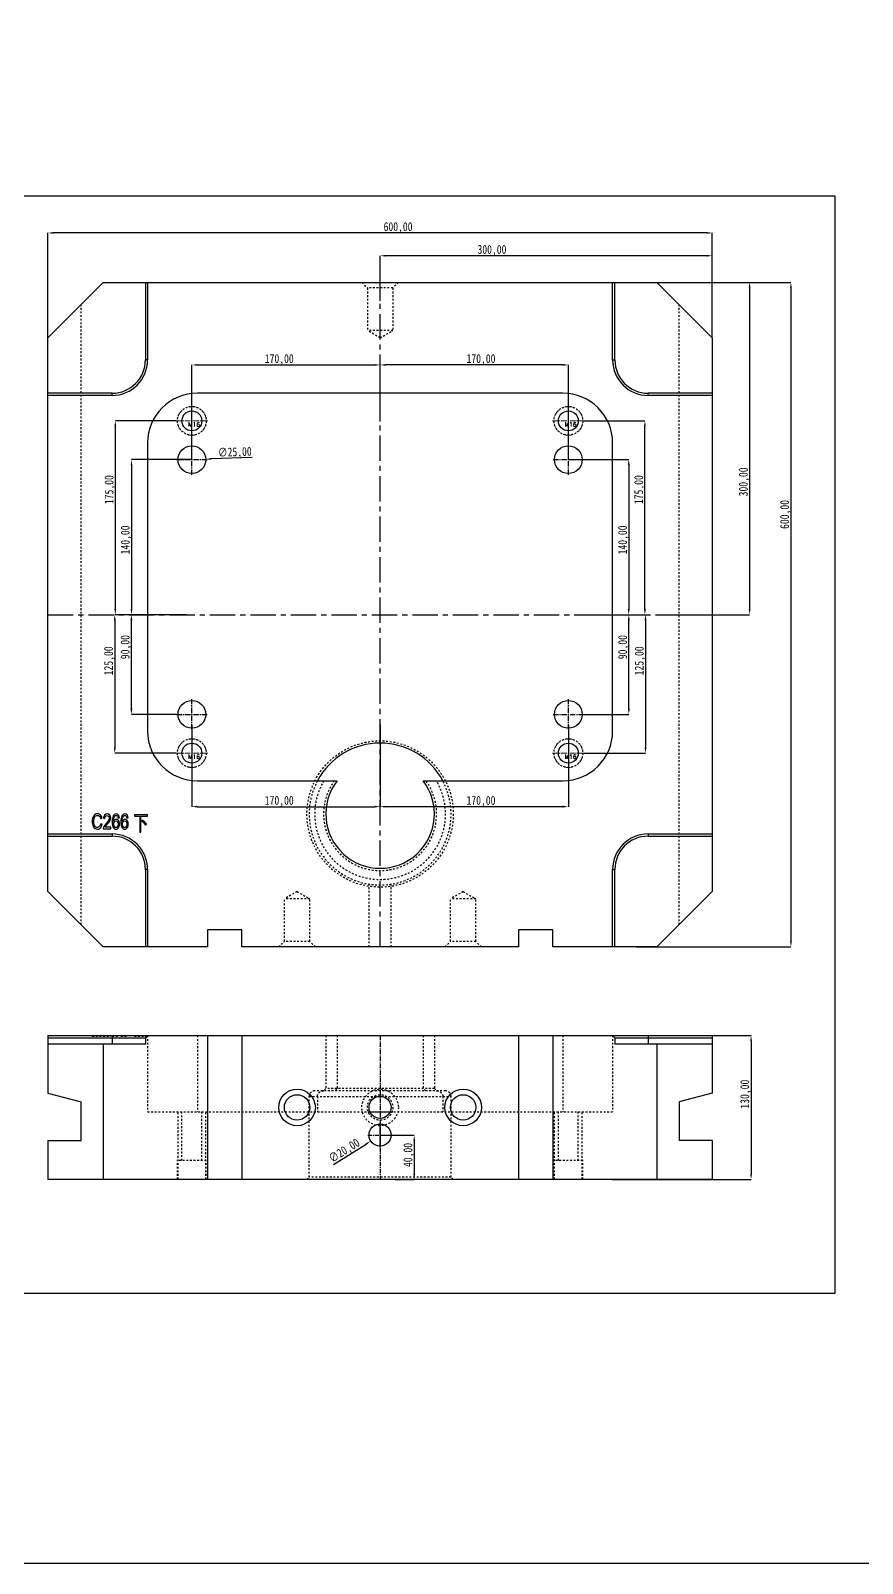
# Model space of a CAD drawing. Header units: millimetres. Extents: x 1727 to 4210, y -6182 to 759.
# Drawn here: x 2478 to 3230, y -6182 to -4798 of the extents above; entities that cross this region are included whole.
import ezdxf

# ---------------------------------------------------------------- set-up
doc = ezdxf.new("R2010")
doc.units = ezdxf.units.MM
doc.header["$LTSCALE"] = 16.335
doc.header["$PDMODE"] = 3
doc.header["$PDSIZE"] = 0.3125
doc.linetypes.add('CENTER', pattern=[0.6, 0.375, -0.075, 0.075, -0.075])
doc.linetypes.add('HIDDEN', pattern=[0.2, 0.1, -0.1])
doc.layers.get('0').update_dxf_attribs({"linetype": 'CONTINUOUS'})
doc.layers.get('Defpoints').update_dxf_attribs({"linetype": 'CONTINUOUS'})
doc.layers.add('DEFAULT_2', color=8, linetype='HIDDEN')
doc.layers.add('screw', color=33, linetype='CONTINUOUS', lineweight=13)
doc.styles.get("Standard").update_dxf_attribs({"font": 'txt', "width": 0.8})
doc.styles.add('TXT', font='txt.shx', dxfattribs={"bigfont": 'gbcbig.shx'})
doc.dimstyles.new('mold', dxfattribs={"dimtxt": 8, "dimasz": 5, "dimexe": 0, "dimexo": 0, "dimgap": 0, "dimtad": 1, "dimzin": 1, "dimtxsty": 'Standard', "dimcen": 0, "dimclrd": 4, "dimclre": 4, "dimclrt": 6, "dimazin": 0, "dimtfac": 1, "dimtofl": 0, "dimtmove": 0, "dimatfit": 3, "dimfxl": 0, "dimarcsym": 0})

# ---------------------------------------------------------------- blocks, each defined once
blk = doc.blocks.new('screw_m16_i')
at = {"layer": 'screw', "color": 1, "linetype": 'CENTER', "ltscale": 0.808571}
for p, q in [((0, -14.3), (0, 14.3)), ((-14.3, 0), (14.3, 0))]:
    blk.add_line(p, q, dxfattribs=at)
at = {"layer": 'screw', "color": 8, "linetype": 'HIDDEN', "ltscale": 0.808571}
blk.add_circle((0, 0), 13, dxfattribs=at)
at = {"layer": 'screw', "color": 33}
blk.add_circle((0, 0), 9, dxfattribs=at)
at = {"layer": 'screw', "color": 6, "style": 'TXT'}
blk.add_text('M16', height=3.9, dxfattribs=at).set_placement((-3.38, -5.2))
blk = doc.blocks.new('*D544')
at = {"color": 4, "lineweight": -2}
for p, q in [((2794.1, -5794.9), (2824.9, -5794.9)), ((2824.9, -5799.9), (2824.9, -5829.9)), ((2807.7, -5834.9), (2824.9, -5834.9))]:
    blk.add_line(p, q, dxfattribs=at)
at = {"color": 4}
for points in [[(2824.1, -5799.9), (2825.7, -5799.9), (2824.9, -5794.9)], [(2824.1, -5829.9), (2825.7, -5829.9), (2824.9, -5834.9)]]:
    blk.add_solid(points, dxfattribs=at)
at = {"layer": 'Defpoints', "color": 0}
for p in [(2794.1, -5794.9), (2807.7, -5834.9), (2824.9, -5834.9)]:
    blk.add_point(p, dxfattribs=at)
at = {"color": 6, "insert": (2820.2, -5812.8), "char_height": 8, "attachment_point": 5, "rotation": 90}
blk.add_mtext('40,00', dxfattribs=at)
blk = doc.blocks.new('*D545')
at = {"color": 4, "lineweight": -2}
blk.add_line((2751.9, -5821.4), (2781.4, -5802.9), dxfattribs=at)
at = {"color": 4}
blk.add_solid([(2781, -5802.2), (2781.9, -5803.6), (2785.6, -5800.2)], dxfattribs=at)
at = {"layer": 'Defpoints', "color": 0}
for p in [(2802.6, -5789.5), (2785.6, -5800.2)]:
    blk.add_point(p, dxfattribs=at)
at = {"color": 6, "insert": (2762.1, -5809.5), "char_height": 8, "attachment_point": 5, "rotation": 32.2009}
blk.add_mtext('∅20,00', dxfattribs=at)
blk = doc.blocks.new('*D546')
at = {"color": 4, "lineweight": -2}
for p, q in [((2991, -5704.9), (3129.1, -5704.9)), ((3129.1, -5709.9), (3129.1, -5829.9)), ((3003.7, -5834.9), (3129.1, -5834.9))]:
    blk.add_line(p, q, dxfattribs=at)
at = {"color": 4}
for points in [[(3128.3, -5709.9), (3129.9, -5709.9), (3129.1, -5704.9)], [(3128.3, -5829.9), (3129.9, -5829.9), (3129.1, -5834.9)]]:
    blk.add_solid(points, dxfattribs=at)
at = {"layer": 'Defpoints', "color": 0}
for p in [(2991, -5704.9), (3003.7, -5834.9), (3129.1, -5834.9)]:
    blk.add_point(p, dxfattribs=at)
at = {"color": 6, "insert": (3124.4, -5757.9), "char_height": 8, "attachment_point": 5, "rotation": 90}
blk.add_mtext('130,00', dxfattribs=at)
blk = doc.blocks.new('*D547')
at = {"color": 4, "lineweight": -2}
for p, q in [((3044.1, -5024.9), (3127.8, -5024.9)), ((3127.8, -5029.9), (3127.8, -5319.9)), ((3044.1, -5324.9), (3127.8, -5324.9))]:
    blk.add_line(p, q, dxfattribs=at)
at = {"color": 4}
for points in [[(3127, -5029.9), (3128.6, -5029.9), (3127.8, -5024.9)], [(3127, -5319.9), (3128.6, -5319.9), (3127.8, -5324.9)]]:
    blk.add_solid(points, dxfattribs=at)
at = {"layer": 'Defpoints', "color": 0}
for p in [(3044.1, -5024.9), (3044.1, -5324.9), (3127.8, -5324.9)]:
    blk.add_point(p, dxfattribs=at)
at = {"color": 6, "insert": (3123.1, -5205), "char_height": 8, "attachment_point": 5, "rotation": 90}
blk.add_mtext('300,00', dxfattribs=at)
blk = doc.blocks.new('*D548')
at = {"color": 4, "lineweight": -2}
for p, q in [((3044.1, -5024.9), (3165.1, -5024.9)), ((3165.1, -5029.9), (3165.1, -5619.9)), ((3025.3, -5624.9), (3165.1, -5624.9))]:
    blk.add_line(p, q, dxfattribs=at)
at = {"color": 4}
for points in [[(3164.3, -5029.9), (3165.9, -5029.9), (3165.1, -5024.9)], [(3164.3, -5619.9), (3165.9, -5619.9), (3165.1, -5624.9)]]:
    blk.add_solid(points, dxfattribs=at)
at = {"layer": 'Defpoints', "color": 0}
for p in [(3044.1, -5024.9), (3025.3, -5624.9), (3165.1, -5624.9)]:
    blk.add_point(p, dxfattribs=at)
at = {"color": 6, "insert": (3160.4, -5234.4), "char_height": 8, "attachment_point": 5, "rotation": 90}
blk.add_mtext('600,00', dxfattribs=at)
blk = doc.blocks.new('*D549')
at = {"color": 4, "lineweight": -2}
for p, q in [((2794.1, -5041.5), (2794.1, -5000.8)), ((3089.1, -5000.8), (2799.1, -5000.8)), ((3094.1, -5074.9), (3094.1, -5000.8))]:
    blk.add_line(p, q, dxfattribs=at)
at = {"color": 4}
for points in [[(2799.1, -5000), (2799.1, -5001.6), (2794.1, -5000.8)], [(3089.1, -5000), (3089.1, -5001.6), (3094.1, -5000.8)]]:
    blk.add_solid(points, dxfattribs=at)
at = {"layer": 'Defpoints', "color": 0}
for p in [(2794.1, -5000.8), (2794.1, -5041.5), (3094.1, -5074.9)]:
    blk.add_point(p, dxfattribs=at)
at = {"color": 6, "insert": (2895.1, -4996.1), "char_height": 8, "attachment_point": 5}
blk.add_mtext('300,00', dxfattribs=at)
blk = doc.blocks.new('*D550')
at = {"color": 4, "lineweight": -2}
for p, q in [((2794.1, -5150.4), (2794.1, -5099.4)), ((2959.1, -5099.4), (2799.1, -5099.4)), ((2964.1, -5184.9), (2964.1, -5099.4))]:
    blk.add_line(p, q, dxfattribs=at)
at = {"color": 4}
for points in [[(2799.1, -5098.6), (2799.1, -5100.2), (2794.1, -5099.4)], [(2959.1, -5098.6), (2959.1, -5100.2), (2964.1, -5099.4)]]:
    blk.add_solid(points, dxfattribs=at)
at = {"layer": 'Defpoints', "color": 0}
for p in [(2794.1, -5099.4), (2794.1, -5150.4), (2964.1, -5184.9)]:
    blk.add_point(p, dxfattribs=at)
at = {"color": 6, "insert": (2885.2, -5094.7), "char_height": 8, "attachment_point": 5}
blk.add_mtext('170,00', dxfattribs=at)
blk = doc.blocks.new('*D551')
at = {"color": 4, "lineweight": -2}
for p, q in [((2964.1, -5184.9), (3018.6, -5184.9)), ((3018.6, -5189.9), (3018.6, -5319.9)), ((2969.2, -5324.9), (3018.6, -5324.9))]:
    blk.add_line(p, q, dxfattribs=at)
at = {"color": 4}
for points in [[(3017.8, -5189.9), (3019.5, -5189.9), (3018.6, -5184.9)], [(3017.8, -5319.9), (3019.5, -5319.9), (3018.6, -5324.9)]]:
    blk.add_solid(points, dxfattribs=at)
at = {"layer": 'Defpoints', "color": 0}
for p in [(2964.1, -5184.9), (2969.2, -5324.9), (3018.6, -5324.9)]:
    blk.add_point(p, dxfattribs=at)
at = {"color": 6, "insert": (3014, -5257.4), "char_height": 8, "attachment_point": 5, "rotation": 90}
blk.add_mtext('140,00', dxfattribs=at)
blk = doc.blocks.new('*D552')
at = {"color": 4, "lineweight": -2}
for p, q in [((2978.4, -5149.9), (3033.2, -5149.9)), ((3033.2, -5319.9), (3033.2, -5154.9)), ((2969.2, -5324.9), (3033.2, -5324.9))]:
    blk.add_line(p, q, dxfattribs=at)
at = {"color": 4}
for points in [[(3032.4, -5154.9), (3034.1, -5154.9), (3033.2, -5149.9)], [(3032.4, -5319.9), (3034.1, -5319.9), (3033.2, -5324.9)]]:
    blk.add_solid(points, dxfattribs=at)
at = {"layer": 'Defpoints', "color": 0}
for p in [(2978.4, -5149.9), (3033.2, -5149.9), (2969.2, -5324.9)]:
    blk.add_point(p, dxfattribs=at)
at = {"color": 6, "insert": (3028.6, -5212), "char_height": 8, "attachment_point": 5, "rotation": 90}
blk.add_mtext('175,00', dxfattribs=at)
blk = doc.blocks.new('*D553')
at = {"color": 4, "lineweight": -2}
for p, q in [((2977.8, -5324.9), (3018.7, -5324.9)), ((3018.7, -5409.9), (3018.7, -5329.9)), ((2977.8, -5414.9), (3018.7, -5414.9))]:
    blk.add_line(p, q, dxfattribs=at)
at = {"color": 4}
for points in [[(3017.9, -5329.9), (3019.6, -5329.9), (3018.7, -5324.9)], [(3017.9, -5409.9), (3019.6, -5409.9), (3018.7, -5414.9)]]:
    blk.add_solid(points, dxfattribs=at)
at = {"layer": 'Defpoints', "color": 0}
for p in [(2977.8, -5324.9), (3018.7, -5324.9), (2977.8, -5414.9)]:
    blk.add_point(p, dxfattribs=at)
at = {"color": 6, "insert": (3014.1, -5354.2), "char_height": 8, "attachment_point": 5, "rotation": 90}
blk.add_mtext('90,00', dxfattribs=at)
blk = doc.blocks.new('*D554')
at = {"color": 4, "lineweight": -2}
for p, q in [((2969.2, -5324.9), (3033.8, -5324.9)), ((3033.8, -5329.9), (3033.8, -5444.9)), ((2978.4, -5449.9), (3033.8, -5449.9))]:
    blk.add_line(p, q, dxfattribs=at)
at = {"color": 4}
for points in [[(3032.9, -5329.9), (3034.6, -5329.9), (3033.8, -5324.9)], [(3032.9, -5444.9), (3034.6, -5444.9), (3033.8, -5449.9)]]:
    blk.add_solid(points, dxfattribs=at)
at = {"layer": 'Defpoints', "color": 0}
for p in [(2969.2, -5324.9), (2978.4, -5449.9), (3033.8, -5449.9)]:
    blk.add_point(p, dxfattribs=at)
at = {"color": 6, "insert": (3029.1, -5366.6), "char_height": 8, "attachment_point": 5, "rotation": 90}
blk.add_mtext('125,00', dxfattribs=at)
blk = doc.blocks.new('*D555')
at = {"color": 4, "lineweight": -2}
for p, q in [((2794.1, -5424.4), (2794.1, -5498.3)), ((2964.1, -5424.4), (2964.1, -5498.3)), ((2959.1, -5498.3), (2799.1, -5498.3))]:
    blk.add_line(p, q, dxfattribs=at)
at = {"color": 4}
for points in [[(2799.1, -5497.4), (2799.1, -5499.1), (2794.1, -5498.3)], [(2959.1, -5497.4), (2959.1, -5499.1), (2964.1, -5498.3)]]:
    blk.add_solid(points, dxfattribs=at)
at = {"layer": 'Defpoints', "color": 0}
for p in [(2794.1, -5424.4), (2964.1, -5424.4), (2794.1, -5498.3)]:
    blk.add_point(p, dxfattribs=at)
at = {"color": 6, "insert": (2885.2, -5493.6), "char_height": 8, "attachment_point": 5}
blk.add_mtext('170,00', dxfattribs=at)
blk = doc.blocks.new('*D556')
at = {"color": 4, "lineweight": -2}
for p, q in [((2624.1, -5184.9), (2624.1, -5099.4)), ((2629.1, -5099.4), (2789.1, -5099.4)), ((2794.1, -5150.4), (2794.1, -5099.4))]:
    blk.add_line(p, q, dxfattribs=at)
at = {"color": 4}
for points in [[(2629.1, -5098.6), (2629.1, -5100.2), (2624.1, -5099.4)], [(2789.1, -5098.6), (2789.1, -5100.2), (2794.1, -5099.4)]]:
    blk.add_solid(points, dxfattribs=at)
at = {"layer": 'Defpoints', "color": 0}
for p in [(2794.1, -5099.4), (2794.1, -5150.4), (2624.1, -5184.9)]:
    blk.add_point(p, dxfattribs=at)
at = {"color": 6, "insert": (2703, -5094.7), "char_height": 8, "attachment_point": 5}
blk.add_mtext('170,00', dxfattribs=at)
blk = doc.blocks.new('*D557')
at = {"color": 4, "lineweight": -2}
for p, q in [((2624.1, -5184.9), (2569.6, -5184.9)), ((2569.6, -5189.9), (2569.6, -5319.9)), ((2619, -5324.9), (2569.6, -5324.9))]:
    blk.add_line(p, q, dxfattribs=at)
at = {"color": 4}
for points in [[(2568.7, -5189.9), (2570.4, -5189.9), (2569.6, -5184.9)], [(2568.7, -5319.9), (2570.4, -5319.9), (2569.6, -5324.9)]]:
    blk.add_solid(points, dxfattribs=at)
at = {"layer": 'Defpoints', "color": 0}
for p in [(2624.1, -5184.9), (2569.6, -5324.9), (2619, -5324.9)]:
    blk.add_point(p, dxfattribs=at)
at = {"color": 6, "insert": (2564.9, -5257.4), "char_height": 8, "attachment_point": 5, "rotation": 90}
blk.add_mtext('140,00', dxfattribs=at)
blk = doc.blocks.new('*D558')
at = {"color": 4, "lineweight": -2}
for p, q in [((2609.8, -5149.9), (2555, -5149.9)), ((2555, -5319.9), (2555, -5154.9)), ((2619, -5324.9), (2555, -5324.9))]:
    blk.add_line(p, q, dxfattribs=at)
at = {"color": 4}
for points in [[(2554.1, -5154.9), (2555.8, -5154.9), (2555, -5149.9)], [(2554.1, -5319.9), (2555.8, -5319.9), (2555, -5324.9)]]:
    blk.add_solid(points, dxfattribs=at)
at = {"layer": 'Defpoints', "color": 0}
for p in [(2555, -5149.9), (2609.8, -5149.9), (2619, -5324.9)]:
    blk.add_point(p, dxfattribs=at)
at = {"color": 6, "insert": (2550.3, -5212), "char_height": 8, "attachment_point": 5, "rotation": 90}
blk.add_mtext('175,00', dxfattribs=at)
blk = doc.blocks.new('*D559')
at = {"color": 4, "lineweight": -2}
for p, q in [((2610.3, -5324.9), (2569.5, -5324.9)), ((2569.5, -5409.9), (2569.5, -5329.9)), ((2610.3, -5414.9), (2569.5, -5414.9))]:
    blk.add_line(p, q, dxfattribs=at)
at = {"color": 4}
for points in [[(2568.6, -5329.9), (2570.3, -5329.9), (2569.5, -5324.9)], [(2568.6, -5409.9), (2570.3, -5409.9), (2569.5, -5414.9)]]:
    blk.add_solid(points, dxfattribs=at)
at = {"layer": 'Defpoints', "color": 0}
for p in [(2569.5, -5324.9), (2610.3, -5324.9), (2610.3, -5414.9)]:
    blk.add_point(p, dxfattribs=at)
at = {"color": 6, "insert": (2564.8, -5354.2), "char_height": 8, "attachment_point": 5, "rotation": 90}
blk.add_mtext('90,00', dxfattribs=at)
blk = doc.blocks.new('*D560')
at = {"color": 4, "lineweight": -2}
for p, q in [((2619, -5324.9), (2554.4, -5324.9)), ((2554.4, -5329.9), (2554.4, -5444.9)), ((2609.8, -5449.9), (2554.4, -5449.9))]:
    blk.add_line(p, q, dxfattribs=at)
at = {"color": 4}
for points in [[(2553.6, -5329.9), (2555.3, -5329.9), (2554.4, -5324.9)], [(2553.6, -5444.9), (2555.3, -5444.9), (2554.4, -5449.9)]]:
    blk.add_solid(points, dxfattribs=at)
at = {"layer": 'Defpoints', "color": 0}
for p in [(2619, -5324.9), (2554.4, -5449.9), (2609.8, -5449.9)]:
    blk.add_point(p, dxfattribs=at)
at = {"color": 6, "insert": (2549.8, -5366.6), "char_height": 8, "attachment_point": 5, "rotation": 90}
blk.add_mtext('125,00', dxfattribs=at)
blk = doc.blocks.new('*D561')
at = {"color": 4, "lineweight": -2}
for p, q in [((2624.1, -5424.4), (2624.1, -5498.3)), ((2794.1, -5424.4), (2794.1, -5498.3)), ((2629.1, -5498.3), (2789.1, -5498.3))]:
    blk.add_line(p, q, dxfattribs=at)
at = {"color": 4}
for points in [[(2629.1, -5497.4), (2629.1, -5499.1), (2624.1, -5498.3)], [(2789.1, -5497.4), (2789.1, -5499.1), (2794.1, -5498.3)]]:
    blk.add_solid(points, dxfattribs=at)
at = {"layer": 'Defpoints', "color": 0}
for p in [(2624.1, -5424.4), (2794.1, -5424.4), (2794.1, -5498.3)]:
    blk.add_point(p, dxfattribs=at)
at = {"color": 6, "insert": (2703, -5493.6), "char_height": 8, "attachment_point": 5}
blk.add_mtext('170,00', dxfattribs=at)
blk = doc.blocks.new('*D562')
at = {"color": 4, "lineweight": -2}
for p, q in [((2494.1, -5074.9), (2494.1, -4980.2)), ((3089.1, -4980.2), (2499.1, -4980.2)), ((3094.1, -5074.9), (3094.1, -4980.2))]:
    blk.add_line(p, q, dxfattribs=at)
at = {"color": 4}
for points in [[(2499.1, -4979.4), (2499.1, -4981), (2494.1, -4980.2)], [(3089.1, -4979.4), (3089.1, -4981), (3094.1, -4980.2)]]:
    blk.add_solid(points, dxfattribs=at)
at = {"layer": 'Defpoints', "color": 0}
for p in [(2494.1, -4980.2), (2494.1, -5074.9), (3094.1, -5074.9)]:
    blk.add_point(p, dxfattribs=at)
at = {"color": 6, "insert": (2810.3, -4975.5), "char_height": 8, "attachment_point": 5}
blk.add_mtext('600,00', dxfattribs=at)
blk = doc.blocks.new('*D564')
at = {"color": 4, "lineweight": -2}
blk.add_line((2678.5, -5183), (2641.6, -5184.3), dxfattribs=at)
at = {"color": 4}
blk.add_solid([(2641.6, -5183.5), (2641.6, -5185.1), (2636.6, -5184.5)], dxfattribs=at)
at = {"layer": 'Defpoints', "color": 0}
for p in [(2611.6, -5185.4), (2636.6, -5184.5)]:
    blk.add_point(p, dxfattribs=at)
at = {"color": 6, "insert": (2662.9, -5178.9), "char_height": 8, "attachment_point": 5, "rotation": 2.014}
blk.add_mtext('∅25,00', dxfattribs=at)

msp = doc.modelspace()

# ---------------------------------------------------------------- linework, layer by layer
at = {"color": 7, "linetype": 'Continuous'}
for p, q in [((2494.099, -5074.915), (2544.099, -5024.915)), ((2544.099, -5024.915), (3044.099, -5024.915)), ((2582.099, -5024.915), (2582.099, -5094.915)), ((2584.099, -5024.915), (2584.099, -5094.915)), ((3004.099, -5094.915), (3004.099, -5024.915)), ((3006.099, -5094.915), (3006.099, -5024.915)), ((3044.099, -5024.915), (3094.099, -5074.915)), ((2494.099, -5574.915), (2494.099, -5074.915)), ((3094.099, -5074.915), (3094.099, -5574.915)), ((2584.099, -5094.915), (2582.099, -5094.915)), ((3004.099, -5094.915), (3006.099, -5094.915)), ((2552.099, -5124.915), (2494.099, -5124.915)), ((2552.099, -5126.915), (2494.099, -5126.915)), ((2552.099, -5126.915), (2552.099, -5124.915)), ((2959.099, -5124.915), (2629.099, -5124.915)), ((3094.099, -5124.915), (3036.099, -5124.915)), ((3036.099, -5126.915), (3036.099, -5124.915)), ((3094.099, -5126.915), (3036.099, -5126.915)), ((2584.099, -5169.915), (2584.099, -5429.915)), ((3004.099, -5429.915), (3004.099, -5169.915)), ((2629.099, -5474.915), (2755.318, -5474.915)), ((2832.88, -5474.915), (2959.099, -5474.915)), ((2557.35, -5508.356), (2558.597, -5508.21)), ((2565.237, -5508.356), (2566.484, -5508.21)), ((2572.155, -5505.748), (2572.155, -5506.856)), ((2584.099, -5505.748), (2572.155, -5505.748)), ((2572.155, -5506.856), (2577.078, -5506.856)), ((2577.078, -5506.856), (2577.078, -5521.306)), ((2577.957, -5521.306), (2577.957, -5506.856)), ((2577.957, -5506.856), (2584.099, -5506.856)), ((2584.099, -5506.856), (2584.099, -5505.748)), ((2541.591, -5509.025), (2542.906, -5508.613)), ((2543.08, -5514.086), (2541.729, -5513.628)), ((2544.028, -5518.35), (2550.779, -5518.35)), ((2544.298, -5508.75), (2545.579, -5508.933)), ((2550.779, -5516.767), (2545.787, -5516.767)), ((2546.895, -5513.134), (2546.431, -5513.637)), ((2547.248, -5514.744), (2548.273, -5513.6)), ((2550.779, -5518.35), (2550.779, -5516.767)), ((2553.334, -5511.422), (2553.307, -5511.157)), ((2561.221, -5511.422), (2561.193, -5511.157)), ((2577.078, -5521.306), (2577.957, -5521.306)), ((2579.259, -5510.361), (2578.864, -5511.221)), ((2582.34, -5515.065), (2582.977, -5514.159)), ((2494.099, -5522.915), (2552.099, -5522.915)), ((2494.099, -5524.915), (2552.099, -5524.915)), ((2552.099, -5522.915), (2552.099, -5524.915)), ((3036.099, -5522.915), (3094.099, -5522.915)), ((3036.099, -5522.915), (3036.099, -5524.915)), ((3036.099, -5524.915), (3094.099, -5524.915)), ((2582.099, -5554.915), (2582.099, -5624.915)), ((2584.099, -5554.915), (2582.099, -5554.915)), ((2584.099, -5554.915), (2584.099, -5624.915)), ((3004.099, -5554.915), (3006.099, -5554.915)), ((3004.099, -5624.915), (3004.099, -5554.915)), ((3006.099, -5624.915), (3006.099, -5554.915)), ((2544.099, -5624.915), (2494.099, -5574.915)), ((3094.099, -5574.915), (3044.099, -5624.915)), ((2669.099, -5609.415), (2638.099, -5609.415)), ((2638.099, -5609.415), (2638.099, -5624.915)), ((2669.099, -5624.915), (2669.099, -5609.415)), ((2950.099, -5609.415), (2919.099, -5609.415)), ((2919.099, -5609.415), (2919.099, -5624.915)), ((2950.099, -5624.915), (2950.099, -5609.415)), ((2638.099, -5624.915), (2544.099, -5624.915)), ((2919.099, -5624.915), (2669.099, -5624.915)), ((3044.099, -5624.915), (2950.099, -5624.915)), ((2494.099, -5704.874), (2494.099, -5756.836)), ((2494.099, -5704.874), (3094.099, -5704.874)), ((2494.099, -5706.874), (2582.099, -5706.874)), ((2582.099, -5712.874), (2494.099, -5712.874)), ((2544.099, -5712.874), (2544.099, -5834.874)), ((2552.099, -5704.874), (2552.099, -5712.874)), ((2584.099, -5704.874), (2582.099, -5706.874)), ((2582.099, -5706.874), (2582.099, -5712.874)), ((2638.099, -5704.874), (2638.099, -5834.874)), ((2669.099, -5704.874), (2669.099, -5834.874)), ((2919.099, -5704.874), (2919.099, -5834.874)), ((2950.099, -5704.874), (2950.099, -5834.874)), ((3006.099, -5706.874), (3004.099, -5704.874)), ((3006.099, -5706.874), (3094.099, -5706.874)), ((3006.099, -5706.874), (3006.099, -5712.874)), ((3094.099, -5712.874), (3006.099, -5712.874)), ((3036.099, -5704.874), (3036.099, -5712.874)), ((3044.099, -5712.874), (3044.099, -5834.874)), ((3094.099, -5704.874), (3094.099, -5756.836)), ((2494.099, -5756.836), (2524.099, -5764.874)), ((3094.099, -5756.836), (3064.099, -5764.874)), ((2524.099, -5799.874), (2524.099, -5764.874)), ((3064.099, -5764.874), (3064.099, -5799.874)), ((2784.96, -5773.694), (2803.238, -5773.694)), ((2494.099, -5799.874), (2494.099, -5834.874)), ((2494.099, -5799.874), (2524.099, -5799.874)), ((3094.099, -5799.874), (3064.099, -5799.874)), ((3094.099, -5799.874), (3094.099, -5834.874)), ((3094.099, -5834.874), (2494.099, -5834.874))]:
    msp.add_line(p, q, dxfattribs=at)
at = {"color": 1, "linetype": 'CENTER', "ltscale": 3.731864}
for p, q in [((2794.099, -5624.915), (2794.099, -5024.915)), ((2494.099, -5324.915), (3094.099, -5324.915))]:
    msp.add_line(p, q, dxfattribs=at)
at = {"color": 1, "linetype": 'CENTER', "ltscale": 0.777472}
for p, q in [((2624.099, -5198.665), (2624.099, -5171.165)), ((2964.099, -5198.665), (2964.099, -5171.165)), ((2610.349, -5184.915), (2637.849, -5184.915)), ((2950.349, -5184.915), (2977.849, -5184.915)), ((2624.099, -5428.665), (2624.099, -5401.165)), ((2964.099, -5428.665), (2964.099, -5401.165)), ((2610.349, -5414.915), (2637.849, -5414.915)), ((2950.349, -5414.915), (2977.849, -5414.915))]:
    msp.add_line(p, q, dxfattribs=at)
at = {"color": 1, "linetype": 'CENTER', "ltscale": 0.646378}
msp.add_line((2794.099, -5704.874), (2794.099, -5834.874), dxfattribs=at)
at = {"color": 1, "linetype": 'CENTER', "ltscale": 0.621977}
for p, q in [((2794.099, -5805.874), (2794.099, -5783.874)), ((2783.099, -5794.874), (2805.099, -5794.874))]:
    msp.add_line(p, q, dxfattribs=at)
for points in [[(1727.389, 759.168), (4210.482, 759.168), (4210.482, -6181.558), (1727.389, -6181.558)], [(2135.129, -4946.668), (3204.768, -4946.668), (3204.768, -5937.898), (2135.129, -5937.898)]]:
    msp.add_lwpolyline(points, close=True)
at = {"color": 7, "linetype": 'Continuous'}
for centre, radius in [((2624.099, -5149.915), 9), ((2964.099, -5149.915), 9), ((2624.099, -5184.915), 12.5), ((2964.099, -5184.915), 12.5), ((2624.099, -5414.915), 12.5), ((2964.099, -5414.915), 12.5), ((2624.099, -5449.915), 9), ((2964.099, -5449.915), 9), ((2719.099, -5769.874), 16.5), ((2869.099, -5769.874), 16.5), ((2719.099, -5769.874), 11.5), ((2794.099, -5769.874), 10), ((2869.099, -5769.874), 11.5), ((2794.099, -5794.874), 10)]:
    msp.add_circle(centre, radius, dxfattribs=at)
for centre, radius, start, end in [((2552.099, -5094.915), 32, 270, 0), ((2552.099, -5094.915), 30, 270, 0), ((3036.099, -5094.915), 32, 180, 270), ((3036.099, -5094.915), 30, 180, 270), ((2629.099, -5169.915), 45, 90, 180), ((2959.099, -5169.915), 45, 0, 90), ((2629.099, -5429.915), 45, 180, 270), ((2959.099, -5429.915), 45, 270, 0), ((2794.099, -5504.915), 64.075, 27.917604, 152.082396), ((2794.099, -5504.915), 49.03, 142.27514, 37.72486), ((2552.099, -5554.915), 32, 0, 90), ((2552.099, -5554.915), 30, 0, 90), ((3036.099, -5554.915), 32, 90, 180), ((3036.099, -5554.915), 30, 90, 180)]:
    msp.add_arc(centre, radius, start, end, dxfattribs=at)
for points in [[(2535.408, -5506.563), (2534.535, -5507.807), (2534.099, -5509.464), (2534.099, -5511.532)], [(2538.897, -5504.696), (2537.443, -5504.696), (2536.28, -5505.318), (2535.408, -5506.563)], [(2535.491, -5511.514), (2535.491, -5509.848), (2535.788, -5508.539), (2536.384, -5507.606)], [(2536.384, -5507.606), (2536.979, -5506.672), (2537.803, -5506.206), (2538.87, -5506.206)], [(2538.87, -5506.206), (2539.576, -5506.206), (2540.144, -5506.444), (2540.579, -5506.904)], [(2541.445, -5505.702), (2540.753, -5505.034), (2539.901, -5504.696), (2538.897, -5504.696)], [(2540.579, -5506.904), (2541.009, -5507.359), (2541.349, -5508.073), (2541.591, -5509.025)], [(2542.906, -5508.613), (2542.623, -5507.341), (2542.138, -5506.37), (2541.445, -5505.702)], [(2545.281, -5505.858), (2544.714, -5506.517), (2544.388, -5507.487), (2544.298, -5508.75)], [(2547.587, -5504.86), (2546.618, -5504.86), (2545.849, -5505.199), (2545.281, -5505.858)], [(2545.579, -5508.933), (2545.586, -5508.082), (2545.766, -5507.423), (2546.126, -5506.947)], [(2546.126, -5506.947), (2546.479, -5506.48), (2546.957, -5506.242), (2547.56, -5506.242)], [(2547.56, -5506.242), (2548.114, -5506.242), (2548.571, -5506.462), (2548.931, -5506.901)], [(2549.879, -5505.904), (2549.291, -5505.208), (2548.529, -5504.86), (2547.587, -5504.86)], [(2548.931, -5506.901), (2549.291, -5507.341), (2549.478, -5507.899), (2549.478, -5508.558)], [(2550.765, -5508.604), (2550.765, -5507.505), (2550.468, -5506.599), (2549.879, -5505.904)], [(2552.997, -5506.692), (2552.379, -5507.917), (2552.074, -5509.702), (2552.074, -5512.054)], [(2555.702, -5504.86), (2554.512, -5504.86), (2553.611, -5505.474), (2552.997, -5506.692)], [(2553.559, -5508.758), (2553.729, -5507.89), (2553.999, -5507.258), (2554.372, -5506.853)], [(2554.372, -5506.853), (2554.74, -5506.453), (2555.183, -5506.242), (2555.702, -5506.242)], [(2557.66, -5505.732), (2557.15, -5505.153), (2556.492, -5504.86), (2555.702, -5504.86)], [(2555.702, -5506.242), (2556.644, -5506.242), (2557.198, -5506.947), (2557.35, -5508.356)], [(2558.597, -5508.21), (2558.486, -5507.139), (2558.174, -5506.316), (2557.66, -5505.732)], [(2560.883, -5506.692), (2560.266, -5507.917), (2559.961, -5509.702), (2559.961, -5512.054)], [(2563.589, -5504.86), (2562.398, -5504.86), (2561.498, -5505.474), (2560.883, -5506.692)], [(2561.446, -5508.758), (2561.616, -5507.89), (2561.886, -5507.258), (2562.258, -5506.853)], [(2562.258, -5506.853), (2562.627, -5506.453), (2563.07, -5506.242), (2563.589, -5506.242)], [(2565.547, -5505.732), (2565.036, -5505.153), (2564.379, -5504.86), (2563.589, -5504.86)], [(2563.589, -5506.242), (2564.531, -5506.242), (2565.085, -5506.947), (2565.237, -5508.356)], [(2566.484, -5508.21), (2566.373, -5507.139), (2566.061, -5506.316), (2565.547, -5505.732)], [(2534.099, -5511.532), (2534.099, -5513.436), (2534.473, -5515.083), (2535.225, -5516.476)], [(2535.225, -5516.476), (2535.975, -5517.865), (2537.194, -5518.561), (2538.883, -5518.561)], [(2536.348, -5515.597), (2535.774, -5514.635), (2535.491, -5513.271), (2535.491, -5511.514)], [(2538.766, -5517.042), (2537.727, -5517.042), (2536.924, -5516.566), (2536.348, -5515.597)], [(2540.696, -5516.179), (2540.185, -5516.758), (2539.541, -5517.042), (2538.766, -5517.042)], [(2538.883, -5518.561), (2539.936, -5518.561), (2540.829, -5518.186), (2541.557, -5517.417)], [(2541.729, -5513.628), (2541.549, -5514.754), (2541.203, -5515.605), (2540.696, -5516.179)], [(2541.557, -5517.417), (2542.276, -5516.657), (2542.789, -5515.55), (2543.08, -5514.086)], [(2546.431, -5513.637), (2544.894, -5515.303), (2544.097, -5516.868), (2544.028, -5518.35)], [(2545.787, -5516.767), (2546.022, -5516.245), (2546.512, -5515.566), (2547.248, -5514.744)], [(2548.917, -5510.535), (2548.543, -5511.212), (2547.864, -5512.082), (2546.895, -5513.134)], [(2548.273, -5513.6), (2549.187, -5512.575), (2549.831, -5511.679), (2550.205, -5510.919)], [(2549.478, -5508.558), (2549.478, -5509.198), (2549.291, -5509.857), (2548.917, -5510.535)], [(2550.205, -5510.919), (2550.579, -5510.159), (2550.765, -5509.391), (2550.765, -5508.604)], [(2552.074, -5512.054), (2552.074, -5514.507), (2552.413, -5516.2), (2553.104, -5517.144)], [(2553.104, -5517.144), (2553.798, -5518.094), (2554.622, -5518.561), (2555.592, -5518.561)], [(2553.307, -5511.157), (2553.307, -5510.425), (2553.39, -5509.619), (2553.559, -5508.758)], [(2554.345, -5510.123), (2553.881, -5510.443), (2553.542, -5510.873), (2553.334, -5511.422)], [(2553.507, -5513.967), (2553.507, -5513.143), (2553.694, -5512.456), (2554.08, -5511.905)], [(2554.101, -5516.284), (2553.701, -5515.66), (2553.507, -5514.891), (2553.507, -5513.967)], [(2554.08, -5511.905), (2554.463, -5511.358), (2554.941, -5511.084), (2555.522, -5511.084)], [(2555.564, -5517.215), (2554.982, -5517.215), (2554.498, -5516.904), (2554.101, -5516.284)], [(2555.772, -5509.638), (2555.287, -5509.638), (2554.809, -5509.802), (2554.345, -5510.123)], [(2555.522, -5511.084), (2556.104, -5511.084), (2556.575, -5511.367), (2556.938, -5511.921)], [(2556.94, -5516.335), (2556.575, -5516.923), (2556.118, -5517.215), (2555.564, -5517.215)], [(2555.592, -5518.561), (2556.513, -5518.561), (2557.274, -5518.131), (2557.87, -5517.27)], [(2557.908, -5510.887), (2557.337, -5510.059), (2556.623, -5509.638), (2555.772, -5509.638)], [(2556.938, -5511.921), (2557.302, -5512.475), (2557.489, -5513.198), (2557.489, -5514.086)], [(2557.489, -5514.086), (2557.489, -5515.001), (2557.302, -5515.751), (2556.94, -5516.335)], [(2557.87, -5517.27), (2558.465, -5516.41), (2558.77, -5515.312), (2558.77, -5513.967)], [(2558.77, -5513.967), (2558.77, -5512.74), (2558.479, -5511.715), (2557.908, -5510.887)], [(2559.961, -5512.054), (2559.961, -5514.507), (2560.3, -5516.2), (2560.991, -5517.144)], [(2560.991, -5517.144), (2561.685, -5518.094), (2562.509, -5518.561), (2563.478, -5518.561)], [(2561.193, -5511.157), (2561.193, -5510.425), (2561.277, -5509.619), (2561.446, -5508.758)], [(2562.232, -5510.123), (2561.768, -5510.443), (2561.429, -5510.873), (2561.221, -5511.422)], [(2561.394, -5513.967), (2561.394, -5513.143), (2561.581, -5512.456), (2561.967, -5511.905)], [(2561.988, -5516.284), (2561.588, -5515.66), (2561.394, -5514.891), (2561.394, -5513.967)], [(2561.967, -5511.905), (2562.35, -5511.358), (2562.828, -5511.084), (2563.409, -5511.084)], [(2563.451, -5517.215), (2562.869, -5517.215), (2562.384, -5516.904), (2561.988, -5516.284)], [(2563.658, -5509.638), (2563.174, -5509.638), (2562.696, -5509.802), (2562.232, -5510.123)], [(2563.409, -5511.084), (2563.991, -5511.084), (2564.462, -5511.367), (2564.825, -5511.921)], [(2564.827, -5516.335), (2564.462, -5516.923), (2564.005, -5517.215), (2563.451, -5517.215)], [(2563.478, -5518.561), (2564.399, -5518.561), (2565.161, -5518.131), (2565.756, -5517.27)], [(2565.794, -5510.887), (2565.223, -5510.059), (2564.51, -5509.638), (2563.658, -5509.638)], [(2564.825, -5511.921), (2565.189, -5512.475), (2565.376, -5513.198), (2565.376, -5514.086)], [(2565.376, -5514.086), (2565.376, -5515.001), (2565.189, -5515.751), (2564.827, -5516.335)], [(2565.756, -5517.27), (2566.352, -5516.41), (2566.657, -5515.312), (2566.657, -5513.967)], [(2566.657, -5513.967), (2566.657, -5512.74), (2566.366, -5511.715), (2565.794, -5510.887)], [(2578.864, -5511.221), (2580.381, -5512.347), (2581.537, -5513.628), (2582.34, -5515.065)], [(2582.977, -5514.159), (2581.828, -5512.31), (2580.588, -5511.047), (2579.259, -5510.361)]]:
    msp.add_open_spline(points, degree=3, dxfattribs=at)
at = {"layer": 'DEFAULT_2', "color": 8, "linetype": 'HIDDEN'}
for p, q in [((2777.599, -5024.915), (2782.599, -5029.915)), ((2782.599, -5029.915), (2782.599, -5068.276)), ((2805.599, -5029.915), (2782.599, -5029.915)), ((2810.599, -5024.915), (2805.599, -5029.915)), ((2805.599, -5029.915), (2805.599, -5068.276)), ((2524.099, -5604.915), (2524.099, -5044.915)), ((3064.099, -5604.915), (3064.099, -5044.915)), ((2794.099, -5074.915), (2782.599, -5068.276)), ((2805.599, -5068.276), (2782.599, -5068.276)), ((2794.099, -5074.915), (2805.599, -5068.276)), ((2719.099, -5574.915), (2707.599, -5581.555)), ((2719.099, -5574.915), (2730.599, -5581.555)), ((2784.099, -5624.915), (2784.099, -5568.205)), ((2804.099, -5624.915), (2804.099, -5568.205)), ((2869.099, -5574.915), (2857.599, -5581.555)), ((2869.099, -5574.915), (2880.599, -5581.555)), ((2730.599, -5581.555), (2707.599, -5581.555)), ((2707.599, -5619.915), (2707.599, -5581.555)), ((2730.599, -5619.915), (2730.599, -5581.555)), ((2880.599, -5581.555), (2857.599, -5581.555)), ((2857.599, -5619.915), (2857.599, -5581.555)), ((2880.599, -5619.915), (2880.599, -5581.555)), ((2702.599, -5624.915), (2707.599, -5619.915)), ((2730.599, -5619.915), (2707.599, -5619.915)), ((2735.599, -5624.915), (2730.599, -5619.915)), ((2852.599, -5624.915), (2857.599, -5619.915)), ((2880.599, -5619.915), (2857.599, -5619.915)), ((2885.599, -5624.915), (2880.599, -5619.915)), ((2534.099, -5704.874), (2534.099, -5705.374)), ((2534.099, -5705.374), (2543.08, -5705.374)), ((2535.225, -5704.874), (2535.225, -5705.374)), ((2535.408, -5704.874), (2535.408, -5705.374)), ((2535.491, -5704.874), (2535.491, -5705.374)), ((2536.348, -5704.874), (2536.348, -5705.374)), ((2536.384, -5704.874), (2536.384, -5705.374)), ((2538.766, -5704.874), (2538.766, -5705.374)), ((2538.87, -5704.874), (2538.87, -5705.374)), ((2540.579, -5704.874), (2540.579, -5705.374)), ((2540.696, -5704.874), (2540.696, -5705.374)), ((2541.445, -5704.874), (2541.445, -5705.374)), ((2541.557, -5704.874), (2541.557, -5705.374)), ((2541.591, -5704.874), (2541.591, -5705.374)), ((2541.729, -5704.874), (2541.729, -5705.374)), ((2542.906, -5704.874), (2542.906, -5705.374)), ((2543.08, -5704.874), (2543.08, -5705.374)), ((2544.028, -5704.874), (2544.028, -5705.374)), ((2544.028, -5705.374), (2550.779, -5705.374)), ((2544.298, -5704.874), (2544.298, -5705.374)), ((2545.281, -5704.874), (2545.281, -5705.374)), ((2545.579, -5704.874), (2545.579, -5705.374)), ((2545.787, -5704.874), (2545.787, -5705.374)), ((2546.126, -5704.874), (2546.126, -5705.374)), ((2546.431, -5704.874), (2546.431, -5705.374)), ((2546.895, -5704.874), (2546.895, -5705.374)), ((2547.248, -5704.874), (2547.248, -5705.374)), ((2547.56, -5704.874), (2547.56, -5705.374)), ((2548.273, -5704.874), (2548.273, -5705.374)), ((2548.917, -5704.874), (2548.917, -5705.374)), ((2549.478, -5704.874), (2549.478, -5705.374)), ((2549.879, -5704.874), (2549.879, -5705.374)), ((2550.205, -5704.874), (2550.205, -5705.374)), ((2550.765, -5704.874), (2550.765, -5705.374)), ((2552.074, -5705.374), (2558.77, -5705.374)), ((2552.997, -5704.874), (2552.997, -5705.374)), ((2553.104, -5704.874), (2553.104, -5705.374)), ((2553.307, -5704.874), (2553.307, -5705.374)), ((2553.507, -5704.874), (2553.507, -5705.374)), ((2553.559, -5704.874), (2553.559, -5705.374)), ((2554.08, -5704.874), (2554.08, -5705.374)), ((2554.345, -5704.874), (2554.345, -5705.374)), ((2555.522, -5704.874), (2555.522, -5705.374)), ((2555.564, -5704.874), (2555.564, -5705.374)), ((2555.702, -5704.874), (2555.702, -5705.374)), ((2555.772, -5704.874), (2555.772, -5705.374)), ((2556.938, -5704.874), (2556.938, -5705.374)), ((2557.35, -5704.874), (2557.35, -5705.374)), ((2557.489, -5704.874), (2557.489, -5705.374)), ((2557.66, -5704.874), (2557.66, -5705.374)), ((2557.87, -5704.874), (2557.87, -5705.374)), ((2557.908, -5704.874), (2557.908, -5705.374)), ((2558.597, -5704.874), (2558.597, -5705.374)), ((2558.77, -5704.874), (2558.77, -5705.374)), ((2559.961, -5704.874), (2559.961, -5705.374)), ((2559.961, -5705.374), (2566.657, -5705.374)), ((2560.883, -5704.874), (2560.883, -5705.374)), ((2560.991, -5704.874), (2560.991, -5705.374)), ((2561.193, -5704.874), (2561.193, -5705.374)), ((2561.394, -5704.874), (2561.394, -5705.374)), ((2561.446, -5704.874), (2561.446, -5705.374)), ((2561.967, -5704.874), (2561.967, -5705.374)), ((2562.232, -5704.874), (2562.232, -5705.374)), ((2563.409, -5704.874), (2563.409, -5705.374)), ((2563.451, -5704.874), (2563.451, -5705.374)), ((2563.589, -5704.874), (2563.589, -5705.374)), ((2563.658, -5704.874), (2563.658, -5705.374)), ((2564.825, -5704.874), (2564.825, -5705.374)), ((2565.237, -5704.874), (2565.237, -5705.374)), ((2565.376, -5704.874), (2565.376, -5705.374)), ((2565.547, -5704.874), (2565.547, -5705.374)), ((2565.756, -5704.874), (2565.756, -5705.374)), ((2565.794, -5704.874), (2565.794, -5705.374)), ((2566.484, -5704.874), (2566.484, -5705.374)), ((2566.657, -5704.874), (2566.657, -5705.374)), ((2572.155, -5704.874), (2572.155, -5705.374)), ((2572.155, -5705.374), (2584.099, -5705.374)), ((2577.078, -5704.874), (2577.078, -5705.374)), ((2577.957, -5704.874), (2577.957, -5705.374)), ((2578.864, -5704.874), (2578.864, -5705.374)), ((2579.259, -5704.874), (2579.259, -5705.374)), ((2582.34, -5704.874), (2582.34, -5705.374)), ((2582.977, -5704.874), (2582.977, -5705.374)), ((2584.099, -5704.874), (2584.099, -5773.694)), ((2629.099, -5704.874), (2629.099, -5773.694)), ((2745.069, -5704.874), (2745.069, -5752.874)), ((2755.318, -5704.874), (2755.318, -5752.874)), ((2832.88, -5704.874), (2832.88, -5752.874)), ((2843.129, -5704.874), (2843.129, -5752.874)), ((2959.099, -5704.874), (2959.099, -5773.694)), ((3004.099, -5704.874), (3004.099, -5773.694)), ((2853.172, -5754.874), (2735.025, -5754.874)), ((2745.069, -5752.874), (2743.069, -5754.874)), ((2843.129, -5752.874), (2745.069, -5752.874)), ((2843.129, -5752.874), (2845.129, -5754.874)), ((2730.024, -5759.874), (2858.174, -5759.874)), ((2730.024, -5832.874), (2730.024, -5759.874)), ((2737.481, -5759.874), (2737.481, -5773.694)), ((2850.717, -5759.874), (2850.717, -5773.694)), ((2858.174, -5832.874), (2858.174, -5759.874)), ((2584.099, -5773.694), (2784.96, -5773.694)), ((2611.599, -5834.874), (2611.599, -5773.694)), ((2615.099, -5817.874), (2615.099, -5773.694)), ((2633.099, -5817.874), (2633.099, -5773.694)), ((2636.599, -5834.874), (2636.599, -5773.694)), ((2803.238, -5773.694), (3004.099, -5773.694)), ((2951.599, -5834.874), (2951.599, -5773.694)), ((2955.099, -5817.874), (2955.099, -5773.694)), ((2973.099, -5817.874), (2973.099, -5773.694)), ((2976.599, -5834.874), (2976.599, -5773.694)), ((2611.099, -5834.874), (2611.099, -5817.874)), ((2637.099, -5817.874), (2611.099, -5817.874)), ((2637.099, -5834.874), (2637.099, -5817.874)), ((2977.099, -5817.874), (2951.099, -5817.874)), ((2951.099, -5834.874), (2951.099, -5817.874)), ((2977.099, -5834.874), (2977.099, -5817.874)), ((2728.024, -5834.874), (2730.024, -5832.874)), ((2858.174, -5832.874), (2730.024, -5832.874)), ((2860.174, -5834.874), (2858.174, -5832.874))]:
    msp.add_line(p, q, dxfattribs=at)
for centre, radius in [((2624.099, -5149.915), 13), ((2964.099, -5149.915), 13), ((2624.099, -5449.915), 13), ((2794.099, -5504.915), 66.075), ((2964.099, -5449.915), 13), ((2794.099, -5769.874), 16.5), ((2794.099, -5769.874), 11.5)]:
    msp.add_circle(centre, radius, dxfattribs=at)
for centre, radius, start, end in [((2794.099, -5504.915), 64.075, 152.082396, 27.917604), ((2794.099, -5504.915), 59.075, 149.48067, 30.51933), ((2794.099, -5504.915), 51.03, 143.992618, 36.007382), ((2735.024, -5759.874), 5, 90, 180), ((2743.208, -5761.587), 6.713, 89.999962, 91.179003), ((2936.45, -5981.815), 291.929, 128.35018, 128.978479), ((2651.747, -5981.815), 291.929, 51.021521, 51.64982), ((2844.989, -5761.587), 6.713, 88.820981, 90.000038), ((2853.174, -5759.874), 5, 0, 90)]:
    msp.add_arc(centre, radius, start, end, dxfattribs=at)
for points, knots in [([(2737.481, -5759.874), (2737.481, -5759.187), (2737.817, -5757.794), (2739.157, -5756.152), (2740.999, -5755.131), (2742.382, -5754.89), (2743.07, -5754.876)], [0, 0, 0, 0, 0.24975126, 0.49958882, 0.74968849, 1, 1, 1, 1]), ([(2845.128, -5754.876), (2845.816, -5754.89), (2847.198, -5755.131), (2849.04, -5756.152), (2850.381, -5757.794), (2850.717, -5759.187), (2850.717, -5759.874)], [0, 0, 0, 0, 0.25031204, 0.50041202, 0.75024941, 1, 1, 1, 1])]:
    msp.add_open_spline(points, degree=3, knots=knots, dxfattribs=at)

# ---------------------------------------------------------------- block references
at = {"layer": 'screw'}
for p in [(2624.099, -5149.915), (2964.099, -5149.915), (2624.099, -5449.915), (2964.099, -5449.915)]:
    msp.add_blockref('screw_m16_i', p, dxfattribs=at)

# ---------------------------------------------------------------- dimensions: what is measured, and where the dimension line sits
for base, p1, p2, picture, middle in [((2494.099, -4980.194), (3094.099, -5074.915), (2494.099, -5074.915), '*D562', (2810.31, -4980.194)), ((2794.099, -5000.815), (3094.099, -5074.915), (2794.099, -5041.5), '*D549', (2895.066, -5000.815)), ((2794.099, -5099.412), (2964.099, -5184.915), (2794.099, -5150.383), '*D550', (2885.154, -5099.412)), ((2794.099, -5498.27), (2964.099, -5424.422), (2794.099, -5424.422), '*D555', (2885.154, -5498.27))]:
    dim = msp.add_linear_dim(base=base, p1=p1, p2=p2, dimstyle='mold')
    dim.commit()
    dim.dimension.update_dxf_attribs({"geometry": picture, "text_midpoint": middle, "dimtype": 160})
for base, p1, p2, angle, picture, middle in [((3165.096, -5624.915), (3044.099, -5024.915), (3025.299, -5624.915), 90, '*D548', (3165.096, -5234.444)), ((3127.802, -5324.915), (3044.099, -5024.915), (3044.099, -5324.915), 90, '*D547', (3127.802, -5204.974)), ((2794.099, -5099.412), (2624.099, -5184.915), (2794.099, -5150.383), 180, '*D556', (2703.043, -5099.412)), ((2554.969, -5149.915), (2619.01, -5324.915), (2609.799, -5149.915), 90, '*D558', (2554.969, -5212.013)), ((3033.229, -5149.915), (2969.188, -5324.915), (2978.399, -5149.915), 90, '*D552', (3033.229, -5212.013)), ((2569.567, -5324.915), (2624.099, -5184.915), (2619.01, -5324.915), 90, '*D557', (2569.567, -5257.418)), ((3018.631, -5324.915), (2964.099, -5184.915), (2969.188, -5324.915), 90, '*D551', (3018.631, -5257.418)), ((2554.419, -5449.915), (2619.01, -5324.915), (2609.799, -5449.915), 90, '*D560', (2554.419, -5366.609)), ((2569.456, -5324.915), (2610.349, -5414.915), (2610.349, -5324.915), 90, '*D559', (2569.456, -5354.239)), ((3033.779, -5449.915), (2969.188, -5324.915), (2978.399, -5449.915), 90, '*D554', (3033.779, -5366.609)), ((3018.741, -5324.915), (2977.849, -5414.915), (2977.849, -5324.915), 90, '*D553', (3018.741, -5354.239)), ((2794.099, -5498.27), (2624.099, -5424.422), (2794.099, -5424.422), 180, '*D561', (2703.043, -5498.27)), ((3129.091, -5834.874), (2991.001, -5704.874), (3003.712, -5834.874), 90, '*D546', (3129.091, -5757.905)), ((2824.916, -5834.874), (2794.099, -5794.874), (2807.723, -5834.874), 90, '*D544', (2824.916, -5812.76))]:
    dim = msp.add_linear_dim(base=base, p1=p1, p2=p2, angle=angle, dimstyle='mold')
    dim.commit()
    dim.dimension.update_dxf_attribs({"geometry": picture, "text_midpoint": middle, "dimtype": 160})
dim = msp.add_diameter_dim_2p(p1=(2611.607, -5185.355), p2=(2636.591, -5184.476), dimstyle='mold')
dim.commit()
dim.dimension.update_dxf_attribs({"geometry": '*D564', "text_midpoint": (2663.067, -5183.545), "dimtype": 163})
dim = msp.add_diameter_dim_2p(p1=(2802.561, -5789.546), p2=(2785.637, -5800.203), dimstyle='mold')
dim.commit()
dim.dimension.update_dxf_attribs({"geometry": '*D545', "text_midpoint": (2762.052, -5809.541)})

doc.saveas('drawing.dxf')
